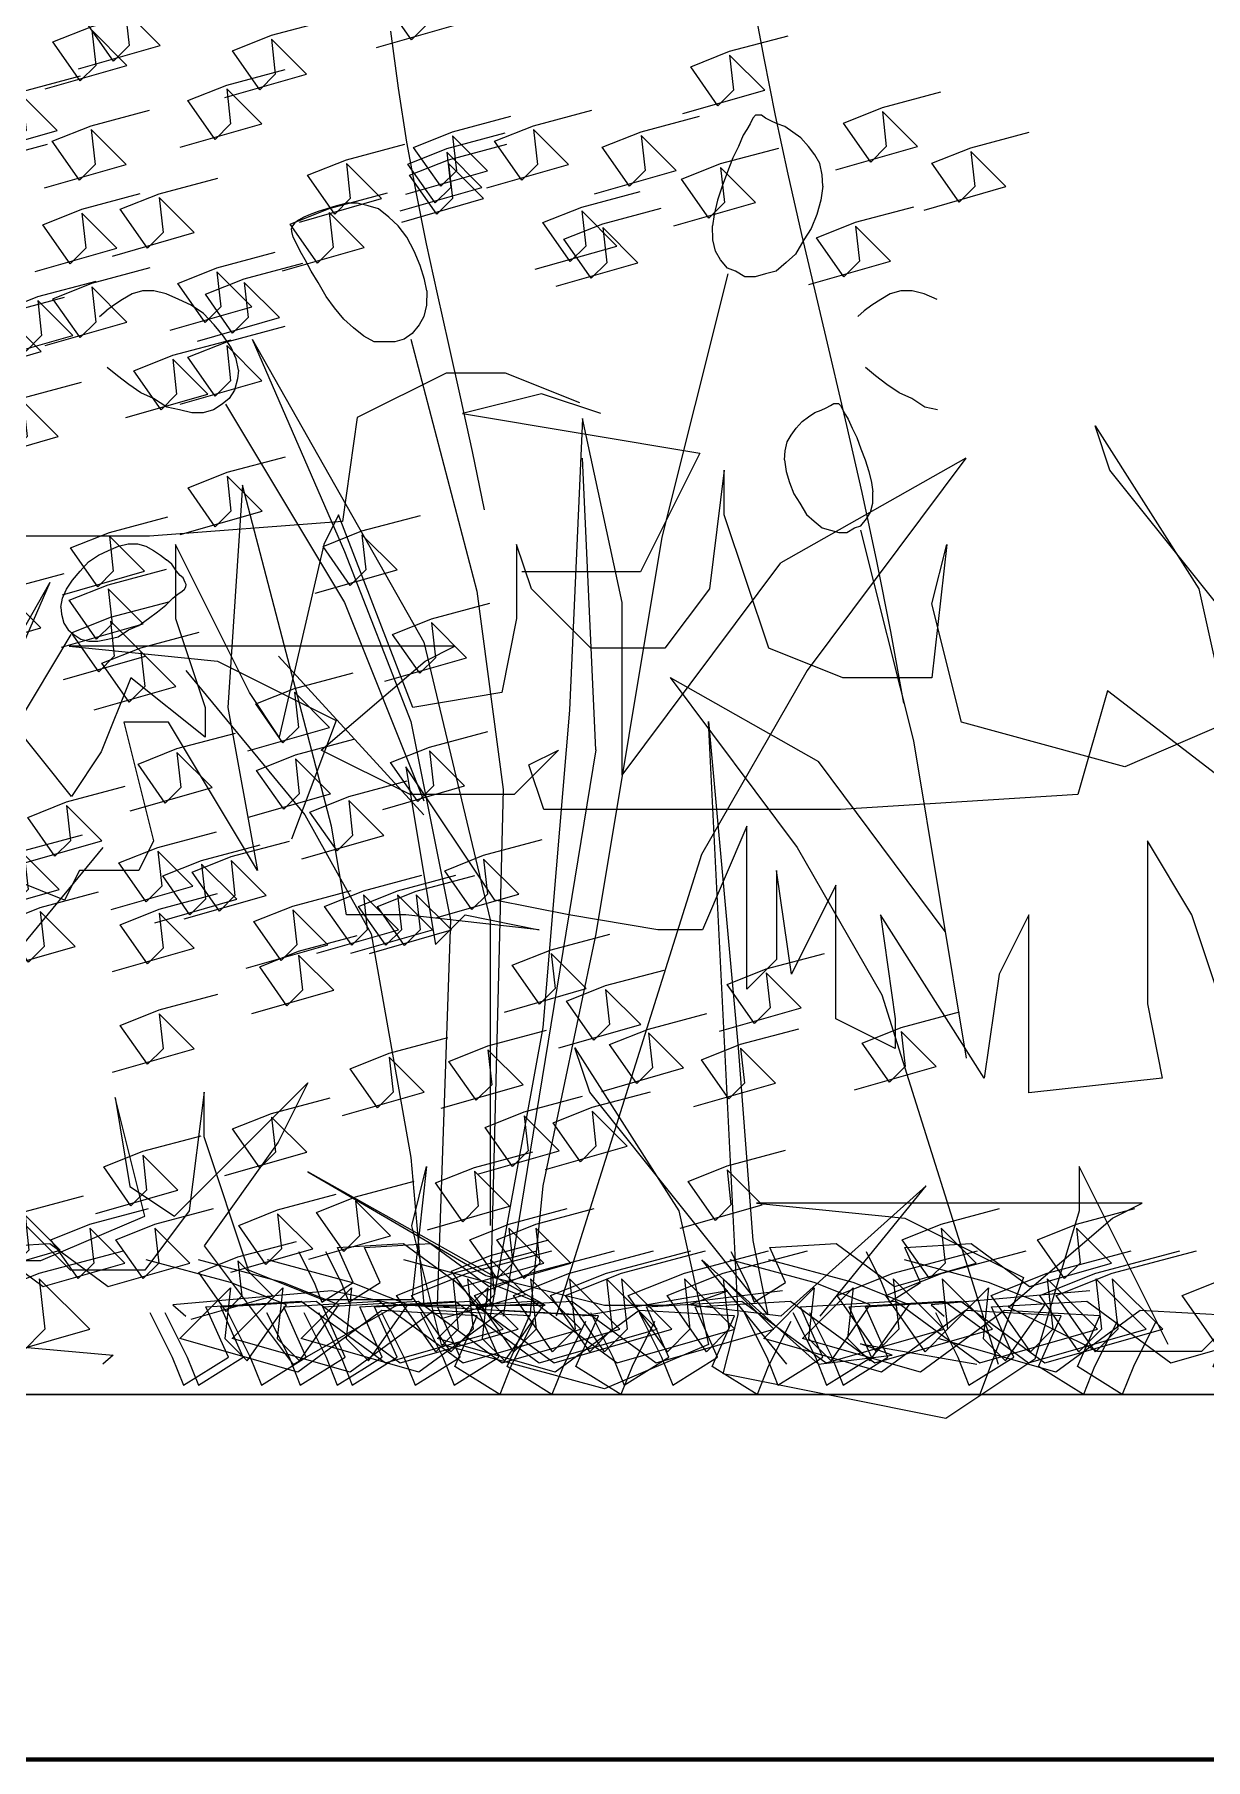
# Model space of a CAD drawing. Header units: metres. Extents: x -109 to 591, y -5 to 592.
# Drawn here: x 474.8951 to 475.2159, y 6.5749 to 7.0474 of the extents above; entities that cross this region are included whole.
import ezdxf

# ---------------------------------------------------------------- set-up
doc = ezdxf.new("R2010")
doc.units = ezdxf.units.M
doc.header["$LTSCALE"] = 0.03
doc.layers.add('ARBOLES', color=118, linetype='Continuous')
doc.layers.add('Areas verdes', color=74, linetype='Continuous')
doc.layers.add('Muro', color=7, linetype='Continuous', lineweight=70)
doc.layers.add('Muro bajo', color=7, linetype='Continuous', lineweight=30)

# ---------------------------------------------------------------- blocks, each defined once
blk = doc.blocks.new('palm1')
at = {"layer": 'ARBOLES', "color": 33}
for points in [[(296.08088, 19.32188), (296.07858, 19.30456), (296.07598, 19.28814), (296.07311, 19.27243), (296.07001, 19.25711), (296.06672, 19.2419), (296.06327, 19.2265), (296.05971, 19.21061), (296.05607, 19.19394), (296.0524, 19.17618)], [(295.97048, 19.33081), (295.96724, 19.31367), (295.96375, 19.29624), (295.95994, 19.27839), (295.95578, 19.26003), (295.95134, 19.24115), (295.94672, 19.22175), (295.94204, 19.20184), (295.9374, 19.18143), (295.9329, 19.16053), (295.92865, 19.13916), (295.92476, 19.11731)]]:
    blk.add_lwpolyline(points, dxfattribs=at)
at = {"layer": 'ARBOLES', "color": 108}
for points in [[(295.80769, 19.12054), (295.86188, 19.18823), (295.86639, 19.20176), (295.83478, 19.15212), (295.82575, 19.11151), (295.85736, 19.09797), (295.90703, 19.11151), (295.91607, 19.14761), (295.91155, 19.16566), (295.91607, 19.12505), (295.94316, 19.12505), (295.96574, 19.13407), (295.97929, 19.17469), (295.97929, 19.18823), (295.9838, 19.15212), (295.99735, 19.13407), (296.01993, 19.13407), (296.03799, 19.15212), (296.0425, 19.16566), (296.0425, 19.1431), (296.04702, 19.12054), (296.07411, 19.11602), (296.09669, 19.17469), (296.10121, 19.16566), (296.11476, 19.107), (296.12379, 19.12054), (296.13733, 19.14761), (296.14636, 19.16566), (296.14636, 19.1431), (296.13733, 19.11602), (296.13733, 19.107), (296.15991, 19.12505), (296.16894, 19.10249), (296.17797, 19.08895), (296.19604, 19.11151)], [(295.84412, 18.92218), (295.87121, 18.97633), (295.87121, 18.96279), (295.88476, 18.91767), (295.91185, 18.89962), (295.97959, 18.91316), (295.97507, 18.93121), (295.9841, 19.11171), (295.97507, 19.01243), (295.97056, 18.95377), (295.96604, 18.93121), (296.02023, 18.9989), (296.02474, 19.01243), (295.99313, 18.96279), (295.9841, 18.92218), (296.01571, 18.90864), (296.06538, 18.92218), (296.07442, 18.95828), (296.0699, 18.97633), (296.07442, 18.93572), (296.10151, 18.93572), (296.12409, 18.94474), (296.13764, 18.98536), (296.13764, 18.9989), (296.14215, 18.96279), (296.1557, 18.94474), (296.17828, 18.94474), (296.19634, 18.96279)]]:
    blk.add_lwpolyline(points, dxfattribs=at)
at = {"layer": 'ARBOLES', "color": 53}
for points in [[(296.02328, 19.20879), (296.04585, 19.21781), (296.06392, 19.21781), (296.09101, 19.20427), (296.09553, 19.17268), (296.15423, 19.16817), (296.19036, 19.16817), (296.21293, 19.16817), (296.27615, 19.16817), (296.28518, 19.18171), (296.34389, 19.18171), (296.36195, 19.17268), (296.36647, 19.16366), (296.33486, 19.15915), (296.29422, 19.16817), (296.29873, 19.15915), (296.32131, 19.1411), (296.33486, 19.13207)], [(296.01684, 19.20547), (296.0349, 19.21148), (296.05899, 19.20547), (295.98674, 19.19343), (296.0048, 19.15733), (296.04092, 19.15733)], [(295.80392, 19.07599), (295.86263, 19.12112), (295.87166, 19.08953), (295.94391, 19.08502), (296.01616, 19.08502), (296.03422, 19.08502), (296.03874, 19.09856), (296.02971, 19.10307), (296.04325, 19.08953), (296.07486, 19.08953), (296.10196, 19.10307), (296.07035, 19.13014), (296.06132, 19.13466), (296.13357, 19.13466), (296.17872, 19.13466), (296.13357, 19.13014), (296.09744, 19.11209), (296.11099, 19.07599)], [(296.25954, 18.94765), (296.18729, 18.94765), (296.15568, 18.96119), (296.16472, 18.99729), (296.1602, 18.97021), (296.14665, 18.96119), (296.10601, 19.0018), (296.11504, 18.98375), (296.13762, 18.95216), (296.11053, 18.91606), (296.07892, 18.93411), (296.03376, 18.93411), (296.10601, 18.97472), (296.05182, 18.94314), (296.0157, 18.93411), (295.99764, 18.93411), (295.96151, 18.93862)], [(295.82046, 18.93352), (295.83401, 18.91998), (295.86561, 18.91998), (295.89271, 18.93352), (295.8611, 18.9606), (295.85207, 18.96511), (295.92432, 18.96511), (295.96947, 18.96511), (295.92432, 18.9606), (295.88819, 18.94254), (295.90174, 18.90644)]]:
    blk.add_lwpolyline(points, dxfattribs=at)
at = {"layer": 'ARBOLES', "color": 72}
blk.add_lwpolyline([(295.81885, 18.99872), (295.83691, 19.05287), (295.85046, 19.07544), (295.85046, 19.0258), (295.84594, 19.00324), (295.88658, 18.99872), (295.88658, 19.05287), (295.89561, 19.03482), (295.90013, 19.00324), (295.93174, 19.05287), (295.92722, 19.02129), (295.92722, 19.01226), (295.94528, 19.02129), (295.94528, 19.0619), (295.95883, 19.03482), (295.96335, 19.06641), (295.96335, 19.03934), (295.97238, 19.03031), (295.97238, 19.07995), (295.98592, 19.04836), (295.99947, 19.04836), (296.02657, 19.05287), (296.04914, 19.05739), (296.07624, 19.098), (296.06721, 19.04385), (296.05818, 19.05287), (296.0356, 19.04836), (296.07624, 19.05287), (296.0943, 19.05287), (296.09882, 19.07995), (296.12591, 19.18374), (296.13043, 19.11605), (296.12139, 19.06641), (296.14849, 19.11154), (296.16204, 19.11154), (296.153, 19.07544), (296.15752, 19.06641), (296.17558, 19.06641), (296.1801, 19.05739), (296.20268, 19.06641)], dxfattribs=at)

msp = doc.modelspace()

# ---------------------------------------------------------------- linework, layer by layer
at = {"layer": 'Areas verdes', "color": 6, "linetype": 'Continuous'}
for p, q in [((475.09112, 7.02299), (475.09026, 7.02144)), ((475.09189, 7.02454), (475.09112, 7.02299)), ((475.09259, 7.02532), (475.09189, 7.02454)), ((475.09329, 7.02532), (475.09259, 7.02532)), ((475.09422, 7.02532), (475.09329, 7.02532)), ((475.09531, 7.02454), (475.09422, 7.02532)), ((475.09678, 7.02377), (475.09531, 7.02454)), ((475.09856, 7.02299), (475.09678, 7.02377)), ((475.10066, 7.02221), (475.09856, 7.02299)), ((475.10283, 7.02066), (475.10066, 7.02221)), ((475.08925, 7.01989), (475.08793, 7.01678)), ((475.09026, 7.02144), (475.08925, 7.01989)), ((475.105, 7.01911), (475.10283, 7.02066)), ((475.1071, 7.01678), (475.105, 7.01911)), ((475.08638, 7.01368), (475.08491, 7.0098)), ((475.08793, 7.01678), (475.08638, 7.01368)), ((475.10881, 7.01445), (475.1071, 7.01678)), ((475.1102, 7.01213), (475.10881, 7.01445)), ((475.08491, 7.0098), (475.08343, 7.00592)), ((475.1109, 7.00902), (475.1102, 7.01213)), ((475.11106, 7.00592), (475.1109, 7.00902)), ((475.08343, 7.00592), (475.08219, 7.00204)), ((475.11106, 7.00592), (475.11051, 7.00204)), ((474.97279, 6.99894), (474.97061, 6.99816)), ((474.97519, 6.99971), (474.97279, 6.99894)), ((474.97783, 7.00049), (474.97519, 6.99971)), ((474.98062, 7.00126), (474.97783, 7.00049)), ((474.9835, 7.00126), (474.98062, 7.00126)), ((474.98644, 7.00049), (474.9835, 7.00126)), ((474.98931, 6.99971), (474.98644, 7.00049)), ((474.99211, 6.99738), (474.98931, 6.99971)), ((475.08219, 7.00204), (475.08126, 6.99816)), ((475.11051, 7.00204), (475.10943, 6.99816)), ((474.96573, 6.99506), (474.96549, 6.99428)), ((474.96557, 6.99351), (474.96549, 6.99428)), ((474.96635, 6.99583), (474.96573, 6.99506)), ((474.96743, 6.99661), (474.96635, 6.99583)), ((474.96883, 6.99738), (474.96743, 6.99661)), ((474.97061, 6.99816), (474.96883, 6.99738)), ((474.99467, 6.99506), (474.99211, 6.99738)), ((474.99707, 6.99195), (474.99467, 6.99506)), ((475.08126, 6.99816), (475.0808, 6.99506)), ((475.08087, 6.99118), (475.0808, 6.99506)), ((475.10788, 6.99428), (475.10586, 6.99118)), ((475.10943, 6.99816), (475.10788, 6.99428)), ((474.96596, 6.99195), (474.96557, 6.99351)), ((474.96674, 6.9904), (474.96596, 6.99195)), ((474.96782, 6.98807), (474.96674, 6.9904)), ((474.99909, 6.98807), (474.99707, 6.99195)), ((475.08165, 6.98807), (475.08087, 6.99118)), ((475.10586, 6.99118), (475.10353, 6.9873)), ((474.96922, 6.98575), (474.96782, 6.98807)), ((474.97085, 6.98264), (474.96922, 6.98575)), ((475.00072, 6.98419), (474.99909, 6.98807)), ((475.00188, 6.98031), (475.00072, 6.98419)), ((475.08305, 6.98575), (475.08165, 6.98807)), ((475.08491, 6.98342), (475.08305, 6.98575)), ((475.10097, 6.98497), (475.09825, 6.98264)), ((475.10353, 6.9873), (475.10097, 6.98497)), ((474.97279, 6.97954), (474.97085, 6.98264)), ((474.97496, 6.97566), (474.97279, 6.97954)), ((475.00251, 6.97721), (475.00188, 6.98031)), ((475.08716, 6.98264), (475.08491, 6.98342)), ((475.08972, 6.98109), (475.08716, 6.98264)), ((475.09251, 6.98109), (475.08972, 6.98109)), ((475.09538, 6.98187), (475.09251, 6.98109)), ((475.09825, 6.98264), (475.09538, 6.98187)), ((474.91917, 6.97488), (474.91677, 6.97333)), ((474.92181, 6.97643), (474.91917, 6.97488)), ((474.92468, 6.97721), (474.92181, 6.97643)), ((474.92778, 6.97721), (474.92468, 6.97721)), ((474.93112, 6.97643), (474.92778, 6.97721)), ((474.93461, 6.97488), (474.93112, 6.97643)), ((474.93803, 6.97333), (474.93461, 6.97488)), ((474.97729, 6.97256), (474.97496, 6.97566)), ((475.00251, 6.97721), (475.00243, 6.97333)), ((475.12691, 6.97488), (475.1245, 6.97333)), ((475.12954, 6.97643), (475.12691, 6.97488)), ((475.13241, 6.97721), (475.12954, 6.97643)), ((475.13552, 6.97721), (475.13241, 6.97721)), ((475.13885, 6.97643), (475.13552, 6.97721)), ((475.14235, 6.97488), (475.13885, 6.97643)), ((474.91289, 6.97023), (474.91467, 6.97178)), ((474.91677, 6.97333), (474.91467, 6.97178)), ((474.94136, 6.971), (474.93803, 6.97333)), ((474.94431, 6.9679), (474.94136, 6.971)), ((474.97977, 6.96945), (474.97729, 6.97256)), ((475.00173, 6.97023), (475.00041, 6.9679)), ((475.00243, 6.97333), (475.00173, 6.97023)), ((475.12062, 6.97023), (475.1224, 6.97178)), ((475.1245, 6.97333), (475.1224, 6.97178)), ((474.94687, 6.9648), (474.94431, 6.9679)), ((474.98249, 6.96712), (474.97977, 6.96945)), ((474.98528, 6.9648), (474.98249, 6.96712)), ((474.99855, 6.96557), (474.9963, 6.96402)), ((475.00041, 6.9679), (474.99855, 6.96557)), ((474.94897, 6.96169), (474.94687, 6.9648)), ((474.95029, 6.95859), (474.94897, 6.96169)), ((474.98815, 6.96324), (474.98528, 6.9648)), ((474.99102, 6.96324), (474.98815, 6.96324)), ((474.99374, 6.96324), (474.99102, 6.96324)), ((474.9963, 6.96402), (474.99374, 6.96324)), ((474.91777, 6.95393), (474.91498, 6.95626)), ((474.95091, 6.95549), (474.95029, 6.95859)), ((475.12551, 6.95393), (475.12272, 6.95626)), ((474.92088, 6.95161), (474.91777, 6.95393)), ((474.92421, 6.94928), (474.92088, 6.95161)), ((474.95067, 6.95316), (474.9499, 6.95005)), ((474.95091, 6.95549), (474.95067, 6.95316)), ((475.12861, 6.95161), (475.12551, 6.95393)), ((475.13195, 6.94928), (475.12861, 6.95161)), ((474.92771, 6.94773), (474.92421, 6.94928)), ((474.93128, 6.9454), (474.92771, 6.94773)), ((474.94842, 6.94773), (474.94648, 6.94617)), ((474.9499, 6.95005), (474.94842, 6.94773)), ((475.11318, 6.94579), (475.11405, 6.94641)), ((475.11405, 6.94641), (475.1148, 6.94641)), ((475.1148, 6.94641), (475.11535, 6.94641)), ((475.11535, 6.94641), (475.11591, 6.94579)), ((475.13544, 6.94773), (475.13195, 6.94928)), ((475.13901, 6.9454), (475.13544, 6.94773)), ((474.93477, 6.94462), (474.93128, 6.9454)), ((474.93818, 6.94385), (474.93477, 6.94462)), ((474.94128, 6.94385), (474.93818, 6.94385)), ((474.94408, 6.94462), (474.94128, 6.94385)), ((474.94648, 6.94617), (474.94408, 6.94462)), ((475.10542, 6.94144), (475.10716, 6.94268)), ((475.10716, 6.94268), (475.1089, 6.94392)), ((475.1089, 6.94392), (475.11057, 6.94454)), ((475.11057, 6.94454), (475.112, 6.94516)), ((475.112, 6.94516), (475.11318, 6.94579)), ((475.11591, 6.94579), (475.11653, 6.94454)), ((475.11653, 6.94454), (475.11722, 6.9433)), ((475.11722, 6.9433), (475.11802, 6.94206)), ((475.11802, 6.94206), (475.11908, 6.93958)), ((475.1425, 6.94462), (475.13901, 6.9454)), ((475.10126, 6.93585), (475.10238, 6.93772)), ((475.10238, 6.93772), (475.10375, 6.93958)), ((475.10375, 6.93958), (475.10542, 6.94144)), ((475.11908, 6.93958), (475.12032, 6.93709)), ((475.12032, 6.93709), (475.1215, 6.93399)), ((475.10058, 6.93089), (475.10071, 6.93337)), ((475.10071, 6.93337), (475.10126, 6.93585)), ((475.1215, 6.93399), (475.12268, 6.93089)), ((475.10058, 6.93089), (475.10102, 6.92778)), ((475.10102, 6.92778), (475.10188, 6.92468)), ((475.12268, 6.93089), (475.12367, 6.92778)), ((475.12367, 6.92778), (475.12442, 6.92468)), ((475.10188, 6.92468), (475.10313, 6.92158)), ((475.12442, 6.92468), (475.12479, 6.9222)), ((475.10313, 6.92158), (475.10474, 6.91909)), ((475.10474, 6.91909), (475.1066, 6.91599)), ((475.12411, 6.91661), (475.12473, 6.91909)), ((475.12473, 6.91909), (475.12479, 6.9222)), ((475.1066, 6.91599), (475.10865, 6.91413)), ((475.10865, 6.91413), (475.11082, 6.91227)), ((475.1215, 6.91289), (475.12299, 6.91475)), ((475.12299, 6.91475), (475.12411, 6.91661)), ((475.11082, 6.91227), (475.11312, 6.91164)), ((475.11312, 6.91164), (475.11542, 6.91102)), ((475.11542, 6.91102), (475.11765, 6.91102)), ((475.11765, 6.91102), (475.1197, 6.91227)), ((475.1197, 6.91227), (475.1215, 6.91289)), ((474.9099, 6.90295), (474.91257, 6.90482)), ((474.91257, 6.90482), (474.9153, 6.90606)), ((474.9153, 6.90606), (474.91809, 6.9073)), ((474.91809, 6.9073), (474.92076, 6.90792)), ((474.92076, 6.90792), (474.92324, 6.90792)), ((474.92324, 6.90792), (474.92554, 6.9073)), ((474.92554, 6.9073), (474.92765, 6.90606)), ((474.92765, 6.90606), (474.92957, 6.90482)), ((474.92957, 6.90482), (474.93125, 6.90357)), ((474.90549, 6.89799), (474.90754, 6.90047)), ((474.90754, 6.90047), (474.9099, 6.90295)), ((474.93268, 6.90233), (474.93125, 6.90357)), ((474.93398, 6.90047), (474.93268, 6.90233)), ((474.93497, 6.89923), (474.93398, 6.90047)), ((474.93578, 6.89861), (474.93497, 6.89923)), ((474.90276, 6.89302), (474.90381, 6.89551)), ((474.90381, 6.89551), (474.90549, 6.89799)), ((474.93442, 6.89426), (474.93547, 6.89488)), ((474.93547, 6.89488), (474.93615, 6.89551)), ((474.93634, 6.89737), (474.93578, 6.89861)), ((474.93615, 6.89551), (474.93653, 6.89613)), ((474.93659, 6.89675), (474.93634, 6.89737)), ((474.93653, 6.89613), (474.93659, 6.89675)), ((474.90226, 6.89054), (474.90276, 6.89302)), ((474.90226, 6.89054), (474.90245, 6.88868)), ((474.92877, 6.8893), (474.931, 6.89116)), ((474.931, 6.89116), (474.93293, 6.89302)), ((474.93293, 6.89302), (474.93442, 6.89426)), ((474.90245, 6.88868), (474.90307, 6.88619)), ((474.90307, 6.88619), (474.90425, 6.88433)), ((474.92082, 6.88433), (474.92362, 6.88557)), ((474.92362, 6.88557), (474.92628, 6.88744)), ((474.92628, 6.88744), (474.92877, 6.8893)), ((474.90425, 6.88433), (474.9058, 6.88309)), ((474.9058, 6.88309), (474.90772, 6.88185)), ((474.90772, 6.88185), (474.90996, 6.88123)), ((474.90996, 6.88123), (474.91244, 6.88123)), ((474.91244, 6.88123), (474.91517, 6.88185)), ((474.91517, 6.88185), (474.91797, 6.88247)), ((474.91797, 6.88247), (474.92082, 6.88433))]:
    msp.add_line(p, q, dxfattribs=at)
at = {"layer": 'Areas verdes', "linetype": 'Continuous'}
for p, q in [((475.08506, 6.98187), (475.06691, 6.90971)), ((474.95471, 6.96402), (474.98, 6.90583)), ((474.95471, 6.96402), (475.00173, 6.881)), ((474.99816, 6.96402), (475.01624, 6.89496)), ((474.94741, 6.94617), (474.98, 6.89186)), ((475.04518, 6.94229), (475.04161, 6.86237)), ((475.05604, 6.89186), (475.04518, 6.94229)), ((475.04883, 6.85151), (475.04518, 6.93143)), ((475.15024, 6.93143), (475.0995, 6.90272)), ((475.15024, 6.93143), (475.10679, 6.87324)), ((475.06691, 6.90971), (475.04883, 6.80108)), ((475.12138, 6.91164), (475.1359, 6.85392)), ((474.98, 6.90583), (474.99816, 6.85927)), ((475.05604, 6.84453), (475.0995, 6.90272)), ((474.89922, 6.89737), (474.8616, 6.83095)), ((474.89922, 6.89737), (474.87898, 6.85081)), ((475.01624, 6.89496), (475.02346, 6.84065)), ((474.98, 6.89186), (475.00173, 6.83754)), ((475.05604, 6.84453), (475.05604, 6.89186)), ((474.90506, 6.88309), (474.87898, 6.83964)), ((475.00173, 6.881), (475.01989, 6.80496)), ((475.00173, 6.83367), (474.96192, 6.87712)), ((474.93655, 6.87324), (474.96914, 6.83367)), ((475.06923, 6.8713), (475.10983, 6.84833)), ((475.06923, 6.8713), (475.10399, 6.82474)), ((475.10679, 6.87324), (475.07777, 6.8228)), ((475.04161, 6.86237), (475.03432, 6.77547)), ((474.99816, 6.85927), (475.00902, 6.80496)), ((475.1359, 6.85392), (475.15036, 6.76701)), ((475.04883, 6.85151), (475.02346, 6.69633)), ((475.14459, 6.80177), (475.10983, 6.84833)), ((475.02346, 6.84065), (475.01989, 6.69943)), ((474.96914, 6.83367), (474.9873, 6.80108)), ((474.91375, 6.82474), (474.88767, 6.79308)), ((475.10399, 6.82474), (475.12721, 6.78439)), ((475.07777, 6.8228), (475.03796, 6.69633)), ((475.00902, 6.80496), (475.00538, 6.69943)), ((475.01989, 6.80496), (475.01989, 6.72116)), ((474.9873, 6.80108), (474.99816, 6.73978)), ((475.04883, 6.80108), (475.03432, 6.73202)), ((475.12721, 6.78439), (475.15905, 6.68321)), ((475.03432, 6.77547), (475.01989, 6.69633)), ((474.99816, 6.73978), (475.00173, 6.69943)), ((475.03432, 6.73202), (475.03075, 6.69633)), ((475.13938, 6.73202), (475.0995, 6.69633)), ((475.11036, 6.69633), (475.13938, 6.73202)), ((475.07792, 6.71177), (475.10983, 6.68321)), ((475.10114, 6.68321), (475.07792, 6.71177)), ((474.97643, 6.70331), (474.93298, 6.69943)), ((474.99451, 6.69943), (474.97643, 6.70331)), ((475.08506, 6.70331), (475.04518, 6.69633)), ((475.0742, 6.69943), (475.08506, 6.70331)), ((475.18417, 6.70331), (475.14072, 6.69943)), ((474.93298, 6.69943), (474.93655, 6.69633)), ((475.04883, 6.69633), (474.99451, 6.69943)), ((475.0995, 6.69633), (475.0742, 6.69943)), ((475.14072, 6.69943), (475.14429, 6.69633)), ((474.88184, 6.6888), (474.9166, 6.6857)), ((475.12138, 6.6888), (475.15328, 6.68321)), ((475.13007, 6.6857), (475.12138, 6.6888)), ((474.9166, 6.6857), (474.91375, 6.68321)), ((475.10983, 6.68321), (475.13007, 6.6857))]:
    msp.add_line(p, q, dxfattribs=at)
at = {"layer": 'Areas verdes'}
for points in [[(474.98876, 7.04389), (475.01117, 7.05029), (475.00157, 7.05988), (475.00264, 7.05029), (474.99837, 7.04602), (474.9909, 7.05669), (475.00157, 7.06095), (475.01758, 7.06522)], [(474.90712, 7.038), (474.92953, 7.0444), (474.91992, 7.05399), (474.92099, 7.0444), (474.91672, 7.04013), (474.90925, 7.0508), (474.91992, 7.05506), (474.93593, 7.05933)], [(474.89796, 7.03261), (474.92037, 7.039), (474.91076, 7.0486), (474.91183, 7.039), (474.90756, 7.03474), (474.90009, 7.0454), (474.91076, 7.04967), (474.92677, 7.05393)], [(474.94717, 7.03018), (474.96957, 7.03658), (474.95997, 7.04618), (474.96104, 7.03658), (474.95677, 7.03232), (474.9493, 7.04298), (474.95997, 7.04724), (474.97598, 7.05151)], [(475.07272, 7.02578), (475.09513, 7.03218), (475.08552, 7.04178), (475.08659, 7.03218), (475.08232, 7.02791), (475.07485, 7.03858), (475.08552, 7.04284), (475.10153, 7.04711)], [(474.93493, 7.01654), (474.95734, 7.02294), (474.94774, 7.03254), (474.9488, 7.02294), (474.94454, 7.01867), (474.93707, 7.02934), (474.94774, 7.0336), (474.96374, 7.03787)], [(474.87888, 7.01478), (474.90129, 7.02118), (474.89169, 7.03077), (474.89275, 7.02118), (474.88849, 7.01691), (474.88102, 7.02757), (474.89169, 7.03184), (474.90769, 7.0361)], [(475.11457, 7.01038), (475.13698, 7.01677), (475.12737, 7.02637), (475.12844, 7.01677), (475.12417, 7.01251), (475.1167, 7.02317), (475.12737, 7.02744), (475.14338, 7.0317)], [(474.8978, 7.0054), (474.9202, 7.0118), (474.9106, 7.02139), (474.91167, 7.0118), (474.9074, 7.00753), (474.89993, 7.01819), (474.9106, 7.02246), (474.92661, 7.02672)], [(475.01898, 7.0054), (475.04139, 7.0118), (475.03179, 7.02139), (475.03286, 7.0118), (475.02859, 7.00753), (475.02112, 7.01819), (475.03179, 7.02246), (475.0478, 7.02672)], [(474.9968, 7.00373), (475.01921, 7.01013), (475.00961, 7.01972), (475.01067, 7.01013), (475.00641, 7.00586), (474.99894, 7.01653), (475.00961, 7.02079), (475.02561, 7.02506)], [(475.04849, 7.00377), (475.0709, 7.01017), (475.06129, 7.01977), (475.06236, 7.01017), (475.05809, 7.00591), (475.05062, 7.01657), (475.06129, 7.02083), (475.0773, 7.0251)], [(474.86983, 6.99608), (474.89224, 7.00248), (474.88263, 7.01208), (474.8837, 7.00248), (474.87943, 6.99822), (474.87196, 7.00888), (474.88263, 7.01314), (474.89864, 7.01741)], [(474.96771, 6.99608), (474.99012, 7.00248), (474.98052, 7.01208), (474.98158, 7.00248), (474.97732, 6.99822), (474.96985, 7.00888), (474.98052, 7.01314), (474.99652, 7.01741)], [(474.99522, 6.99918), (475.01763, 7.00558), (475.00803, 7.01517), (475.00909, 7.00558), (475.00483, 7.00131), (474.99736, 7.01197), (475.00803, 7.01624), (475.02403, 7.0205)], [(474.99568, 6.99608), (475.01809, 7.00248), (475.00848, 7.01208), (475.00955, 7.00248), (475.00528, 6.99822), (474.99781, 7.00888), (475.00848, 7.01314), (475.02449, 7.01741)], [(475.1388, 6.99937), (475.16121, 7.00577), (475.1516, 7.01536), (475.15267, 7.00577), (475.1484, 7.0015), (475.14093, 7.01217), (475.1516, 7.01643), (475.16761, 7.0207)], [(475.07021, 6.99502), (475.09262, 7.00142), (475.08302, 7.01101), (475.08409, 7.00142), (475.07982, 6.99715), (475.07235, 7.00781), (475.08302, 7.01208), (475.09903, 7.01634)], [(474.91644, 6.98677), (474.93885, 6.99317), (474.92924, 7.00276), (474.93031, 6.99317), (474.92604, 6.9889), (474.91857, 6.99956), (474.92924, 7.00383), (474.94525, 7.00809)], [(474.89524, 6.98253), (474.91764, 6.98893), (474.90804, 6.99852), (474.90911, 6.98893), (474.90484, 6.98466), (474.89737, 6.99533), (474.90804, 6.99959), (474.92405, 7.00386)], [(474.96299, 6.9827), (474.98539, 6.9891), (474.97579, 6.9987), (474.97686, 6.9891), (474.97259, 6.98484), (474.96512, 6.9955), (474.97579, 6.99976), (474.9918, 7.00403)], [(475.0322, 6.98312), (475.05461, 6.98951), (475.045, 6.99911), (475.04607, 6.98951), (475.0418, 6.98525), (475.03433, 6.99591), (475.045, 7.00018), (475.06101, 7.00444)], [(475.03798, 6.97854), (475.06039, 6.98494), (475.05078, 6.99454), (475.05185, 6.98494), (475.04758, 6.98067), (475.04011, 6.99134), (475.05078, 6.9956), (475.06679, 6.99987)], [(475.10719, 6.97895), (475.1296, 6.98535), (475.12, 6.99495), (475.12106, 6.98535), (475.11679, 6.98109), (475.10932, 6.99175), (475.12, 6.99601), (475.136, 7.00028)], [(474.93221, 6.96647), (474.95462, 6.97286), (474.94502, 6.98246), (474.94608, 6.97286), (474.94182, 6.9686), (474.93435, 6.97926), (474.94502, 6.98353), (474.96102, 6.98779)], [(474.93975, 6.96348), (474.96215, 6.96988), (474.95255, 6.97948), (474.95362, 6.96988), (474.94935, 6.96562), (474.94188, 6.97628), (474.95255, 6.98054), (474.96856, 6.98481)], [(474.88314, 6.95858), (474.90555, 6.96498), (474.89594, 6.97458), (474.89701, 6.96498), (474.89274, 6.96072), (474.88527, 6.97138), (474.89594, 6.97564), (474.91195, 6.97991)], [(474.89796, 6.96229), (474.92037, 6.96868), (474.91076, 6.97828), (474.91183, 6.96868), (474.90756, 6.96442), (474.90009, 6.97508), (474.91076, 6.97935), (474.92677, 6.98361)], [(474.87449, 6.95417), (474.8969, 6.96057), (474.88729, 6.97016), (474.88836, 6.96057), (474.88409, 6.9563), (474.87662, 6.96696), (474.88729, 6.97123), (474.9033, 6.97549)], [(474.93493, 6.94622), (474.95734, 6.95262), (474.94774, 6.96222), (474.9488, 6.95262), (474.94454, 6.94835), (474.93707, 6.95902), (474.94774, 6.96328), (474.96374, 6.96755)], [(474.92011, 6.94252), (474.94252, 6.94892), (474.93292, 6.95851), (474.93399, 6.94892), (474.92972, 6.94465), (474.92225, 6.95532), (474.93292, 6.95958), (474.94893, 6.96385)], [(474.87915, 6.93088), (474.90156, 6.93728), (474.89196, 6.94688), (474.89302, 6.93728), (474.88875, 6.93301), (474.88128, 6.94368), (474.89196, 6.94794), (474.90796, 6.95221)], [(474.935, 6.91047), (474.95741, 6.91687), (474.94781, 6.92646), (474.94887, 6.91687), (474.9446, 6.9126), (474.93713, 6.92327), (474.94781, 6.92753), (474.96381, 6.9318)], [(474.90276, 6.89399), (474.92517, 6.90039), (474.91557, 6.90999), (474.91664, 6.90039), (474.91237, 6.89613), (474.9049, 6.90679), (474.91557, 6.91105), (474.93158, 6.91532)], [(474.97198, 6.89441), (474.99439, 6.9008), (474.98478, 6.9104), (474.98585, 6.9008), (474.98158, 6.89654), (474.97411, 6.9072), (474.98478, 6.91147), (475.00079, 6.91573)], [(474.87441, 6.87847), (474.89681, 6.88487), (474.88721, 6.89447), (474.88828, 6.88487), (474.88401, 6.88061), (474.87654, 6.89127), (474.88721, 6.89553), (474.90322, 6.8998)], [(474.90246, 6.87965), (474.92487, 6.88605), (474.91526, 6.89564), (474.91633, 6.88605), (474.91206, 6.88178), (474.90459, 6.89245), (474.91526, 6.89671), (474.93127, 6.90098)], [(474.90305, 6.87073), (474.92546, 6.87713), (474.91586, 6.88673), (474.91692, 6.87713), (474.91265, 6.87287), (474.90518, 6.88353), (474.91586, 6.88779), (474.93186, 6.89206)], [(474.99102, 6.87034), (475.01343, 6.87673), (475.00382, 6.88633), (475.00489, 6.87673), (475.00062, 6.87247), (474.99315, 6.88313), (475.00382, 6.8874), (475.01983, 6.89166)], [(474.91138, 6.86241), (474.93379, 6.86881), (474.92419, 6.8784), (474.92525, 6.86881), (474.92099, 6.86454), (474.91352, 6.8752), (474.92419, 6.87947), (474.94019, 6.88373)], [(474.95352, 6.85125), (474.97593, 6.85765), (474.96633, 6.86725), (474.9674, 6.85765), (474.96313, 6.85339), (474.95566, 6.86405), (474.96633, 6.86831), (474.98234, 6.87258)], [(474.92129, 6.83478), (474.9437, 6.84117), (474.93409, 6.85077), (474.93516, 6.84117), (474.93089, 6.83691), (474.92342, 6.84757), (474.93409, 6.85184), (474.9501, 6.8561)], [(474.95373, 6.83308), (474.97614, 6.83948), (474.96653, 6.84907), (474.9676, 6.83948), (474.96333, 6.83521), (474.95586, 6.84587), (474.96653, 6.85014), (474.98254, 6.8544)], [(474.9905, 6.83519), (475.01291, 6.84159), (475.00331, 6.85118), (475.00437, 6.84159), (475.0001, 6.83732), (474.99263, 6.84798), (475.00331, 6.85225), (475.01931, 6.85651)], [(474.96834, 6.82165), (474.99075, 6.82804), (474.98115, 6.83764), (474.98221, 6.82804), (474.97794, 6.82378), (474.97048, 6.83444), (474.98115, 6.8387), (474.99715, 6.84297)], [(474.89107, 6.8202), (474.91348, 6.8266), (474.90387, 6.8362), (474.90494, 6.8266), (474.90067, 6.82233), (474.8932, 6.833), (474.90387, 6.83726), (474.91988, 6.84153)], [(474.91607, 6.80771), (474.93848, 6.81411), (474.92887, 6.82371), (474.92994, 6.81411), (474.92567, 6.80985), (474.9182, 6.82051), (474.92887, 6.82477), (474.94488, 6.82904)], [(474.87943, 6.80684), (474.90184, 6.81324), (474.89224, 6.82283), (474.89331, 6.81324), (474.88904, 6.80897), (474.88157, 6.81964), (474.89224, 6.8239), (474.90825, 6.82817)], [(474.92805, 6.80414), (474.95046, 6.81054), (474.94085, 6.82013), (474.94192, 6.81054), (474.93765, 6.80627), (474.93018, 6.81693), (474.94085, 6.8212), (474.95686, 6.82546)], [(474.9361, 6.80517), (474.95851, 6.81157), (474.94891, 6.82116), (474.94998, 6.81157), (474.94571, 6.8073), (474.93824, 6.81796), (474.94891, 6.82223), (474.96492, 6.82649)], [(475.00532, 6.80558), (475.02773, 6.81198), (475.01812, 6.82158), (475.01919, 6.81198), (475.01492, 6.80771), (475.00745, 6.81838), (475.01812, 6.82264), (475.03413, 6.82691)], [(474.97237, 6.79582), (474.99478, 6.80222), (474.98518, 6.81181), (474.98624, 6.80222), (474.98198, 6.79795), (474.97451, 6.80861), (474.98518, 6.81288), (475.00118, 6.81714)], [(474.9817, 6.79582), (475.0041, 6.80222), (474.9945, 6.81181), (474.99557, 6.80222), (474.9913, 6.79795), (474.98383, 6.80861), (474.9945, 6.81288), (475.01051, 6.81714)], [(474.98686, 6.79574), (475.00927, 6.80214), (474.99967, 6.81173), (475.00074, 6.80214), (474.99647, 6.79787), (474.989, 6.80853), (474.99967, 6.8128), (475.01567, 6.81706)], [(474.88383, 6.79124), (474.90624, 6.79764), (474.89663, 6.80723), (474.8977, 6.79764), (474.89343, 6.79337), (474.88596, 6.80403), (474.89663, 6.8083), (474.91264, 6.81256)], [(474.91641, 6.79078), (474.93882, 6.79717), (474.92922, 6.80677), (474.93028, 6.79717), (474.92601, 6.79291), (474.91854, 6.80357), (474.92922, 6.80784), (474.94522, 6.8121)], [(474.95304, 6.79165), (474.97545, 6.79805), (474.96585, 6.80764), (474.96691, 6.79805), (474.96265, 6.79378), (474.95518, 6.80445), (474.96585, 6.80871), (474.98185, 6.81298)], [(474.95463, 6.77926), (474.97704, 6.78566), (474.96743, 6.79526), (474.9685, 6.78566), (474.96423, 6.78139), (474.95676, 6.79206), (474.96743, 6.79632), (474.98344, 6.80059)], [(475.02384, 6.77967), (475.04625, 6.78607), (475.03665, 6.79567), (475.03771, 6.78607), (475.03344, 6.78181), (475.02597, 6.79247), (475.03665, 6.79673), (475.05265, 6.801)], [(475.08271, 6.77442), (475.10512, 6.78081), (475.09552, 6.79041), (475.09658, 6.78081), (475.09232, 6.77655), (475.08485, 6.78721), (475.09552, 6.79148), (475.11152, 6.79574)], [(475.03873, 6.76983), (475.06114, 6.77623), (475.05153, 6.78582), (475.0526, 6.77623), (475.04833, 6.77196), (475.04086, 6.78262), (475.05153, 6.78689), (475.06754, 6.79115)], [(474.91644, 6.76322), (474.93885, 6.76961), (474.92924, 6.77921), (474.93031, 6.76961), (474.92604, 6.76535), (474.91857, 6.77601), (474.92924, 6.78028), (474.94525, 6.78454)], [(475.05047, 6.75794), (475.07288, 6.76434), (475.06328, 6.77393), (475.06435, 6.76434), (475.06008, 6.76007), (475.05261, 6.77073), (475.06328, 6.775), (475.07929, 6.77926)], [(475.11969, 6.75835), (475.1421, 6.76475), (475.13249, 6.77435), (475.13356, 6.76475), (475.12929, 6.76048), (475.12182, 6.77115), (475.13249, 6.77541), (475.1485, 6.77968)], [(474.97945, 6.75132), (475.00186, 6.75772), (474.99226, 6.76732), (474.99333, 6.75772), (474.98906, 6.75346), (474.98159, 6.76412), (474.99226, 6.76838), (475.00827, 6.77265)], [(475.00649, 6.75335), (475.0289, 6.75975), (475.01929, 6.76935), (475.02036, 6.75975), (475.01609, 6.75549), (475.00862, 6.76615), (475.01929, 6.77041), (475.0353, 6.77468)], [(475.0757, 6.75377), (475.09811, 6.76016), (475.08851, 6.76976), (475.08957, 6.76016), (475.08531, 6.7559), (475.07784, 6.76656), (475.08851, 6.77083), (475.10451, 6.77509)], [(475.03502, 6.73652), (475.05743, 6.74292), (475.04783, 6.75251), (475.04889, 6.74292), (475.04463, 6.73865), (475.03716, 6.74932), (475.04783, 6.75358), (475.06383, 6.75785)], [(474.94722, 6.73485), (474.96963, 6.74125), (474.96002, 6.75084), (474.96109, 6.74125), (474.95682, 6.73698), (474.94935, 6.74764), (474.96002, 6.75191), (474.97603, 6.75617)], [(475.01643, 6.73526), (475.03884, 6.74166), (475.02924, 6.75125), (475.0303, 6.74166), (475.02604, 6.73739), (475.01857, 6.74806), (475.02924, 6.75232), (475.04524, 6.75659)], [(474.9119, 6.72447), (474.93431, 6.73087), (474.92471, 6.74046), (474.92577, 6.73087), (474.9215, 6.7266), (474.91403, 6.73726), (474.92471, 6.74153), (474.94071, 6.74579)], [(475.00278, 6.72004), (475.02519, 6.72644), (475.01559, 6.73604), (475.01666, 6.72644), (475.01239, 6.72218), (475.00492, 6.73284), (475.01559, 6.7371), (475.0316, 6.74137)], [(475.072, 6.72046), (475.09441, 6.72685), (475.0848, 6.73645), (475.08587, 6.72685), (475.0816, 6.72259), (475.07413, 6.73325), (475.0848, 6.73752), (475.10081, 6.74178)], [(474.87966, 6.70799), (474.90207, 6.71439), (474.89247, 6.72399), (474.89354, 6.71439), (474.88927, 6.71013), (474.8818, 6.72079), (474.89247, 6.72505), (474.90847, 6.72932)], [(474.94888, 6.70841), (474.97129, 6.7148), (474.96168, 6.7244), (474.96275, 6.7148), (474.95848, 6.71054), (474.95101, 6.7212), (474.96168, 6.72546), (474.97769, 6.72973)], [(474.97023, 6.71198), (474.99264, 6.71838), (474.98303, 6.72798), (474.9841, 6.71838), (474.97983, 6.71411), (474.97236, 6.72478), (474.98303, 6.72904), (474.99904, 6.73331)], [(474.85262, 6.71409), (474.85689, 6.70556), (474.85902, 6.70023), (474.86756, 6.70556), (474.86329, 6.71516), (474.88143, 6.71622), (474.89744, 6.7045), (474.91985, 6.71089), (474.91025, 6.72049), (474.91131, 6.71089), (474.90704, 6.70663), (474.89957, 6.71729), (474.91025, 6.72156), (474.92625, 6.72582)], [(474.87043, 6.71409), (474.8747, 6.70556), (474.87684, 6.70023), (474.88537, 6.70556), (474.88111, 6.71516), (474.89925, 6.71622), (474.91525, 6.7045), (474.93766, 6.71089), (474.92806, 6.72049), (474.92912, 6.71089), (474.92486, 6.70663), (474.91739, 6.71729), (474.92806, 6.72156), (474.94406, 6.72582)], [(474.96739, 6.71409), (474.97166, 6.70556), (474.97379, 6.70023), (474.98233, 6.70556), (474.97806, 6.71516), (474.9962, 6.71622), (475.01221, 6.7045), (475.03462, 6.71089), (475.02501, 6.72049), (475.02608, 6.71089), (475.02181, 6.70663), (475.01434, 6.71729), (475.02501, 6.72156), (475.04102, 6.72582)], [(474.97479, 6.71409), (474.97906, 6.70556), (474.98119, 6.70023), (474.98973, 6.70556), (474.98546, 6.71516), (475.0036, 6.71622), (475.01961, 6.7045), (475.04202, 6.71089), (475.03242, 6.72049), (475.03348, 6.71089), (475.02921, 6.70663), (475.02174, 6.71729), (475.03242, 6.72156), (475.04842, 6.72582)], [(475.08586, 6.71409), (475.09013, 6.70556), (475.09226, 6.70023), (475.1008, 6.70556), (475.09653, 6.71516), (475.11467, 6.71622), (475.13068, 6.7045), (475.15309, 6.71089), (475.14348, 6.72049), (475.14455, 6.71089), (475.14028, 6.70663), (475.13281, 6.71729), (475.14348, 6.72156), (475.15949, 6.72582)], [(475.12288, 6.71409), (475.12715, 6.70556), (475.12929, 6.70023), (475.13782, 6.70556), (475.13355, 6.71516), (475.15169, 6.71622), (475.1677, 6.7045), (475.19011, 6.71089), (475.18051, 6.72049), (475.18157, 6.71089), (475.1773, 6.70663), (475.16984, 6.71729), (475.18051, 6.72156), (475.19651, 6.72582)], [(474.93799, 6.69551), (474.9604, 6.7019), (474.95079, 6.7115), (474.95186, 6.7019), (474.94759, 6.69764), (474.94012, 6.7083), (474.95079, 6.71257), (474.9668, 6.71683)], [(475.0072, 6.69592), (475.02961, 6.70232), (475.02001, 6.71191), (475.02107, 6.70232), (475.01681, 6.69805), (475.00934, 6.70871), (475.02001, 6.71298), (475.03601, 6.71724)], [(474.8134, 6.69737), (474.81955, 6.68509), (474.82262, 6.67741), (474.83491, 6.68509), (474.82877, 6.69891), (474.85489, 6.70044), (474.87794, 6.68355), (474.91021, 6.69276), (474.89638, 6.70658), (474.89791, 6.69276), (474.89177, 6.68662), (474.88101, 6.70198), (474.89638, 6.70812), (474.91943, 6.71426)], [(475.03173, 6.69487), (475.02558, 6.68258), (475.02251, 6.67491), (475.01021, 6.68258), (475.01636, 6.6964), (474.99024, 6.69794), (474.96719, 6.68105), (474.93492, 6.69026), (474.94875, 6.70408), (474.94721, 6.69026), (474.95336, 6.68412), (474.96412, 6.69947), (474.94875, 6.70561), (474.9257, 6.71175)], [(474.92667, 6.69737), (474.93281, 6.68509), (474.93589, 6.67741), (474.94818, 6.68509), (474.94203, 6.69891), (474.96816, 6.70044), (474.9912, 6.68355), (475.02347, 6.69276), (475.00964, 6.70658), (475.01118, 6.69276), (475.00503, 6.68662), (474.99428, 6.70198), (475.00964, 6.70812), (475.03269, 6.71426)], [(474.93074, 6.69737), (474.93689, 6.68509), (474.93996, 6.67741), (474.95225, 6.68509), (474.94611, 6.69891), (474.97223, 6.70044), (474.99528, 6.68355), (475.02755, 6.69276), (475.01372, 6.70658), (475.01525, 6.69276), (475.00911, 6.68662), (474.99835, 6.70198), (475.01372, 6.70812), (475.03677, 6.71426)], [(475.04605, 6.69487), (475.03991, 6.68258), (475.03683, 6.67491), (475.02454, 6.68258), (475.03069, 6.6964), (475.00456, 6.69794), (474.98152, 6.68105), (474.94925, 6.69026), (474.96308, 6.70408), (474.96154, 6.69026), (474.96769, 6.68412), (474.97844, 6.69947), (474.96308, 6.70561), (474.94003, 6.71175)], [(474.94799, 6.69737), (474.95413, 6.68509), (474.95721, 6.67741), (474.9695, 6.68509), (474.96335, 6.69891), (474.98948, 6.70044), (475.01252, 6.68355), (475.04479, 6.69276), (475.03096, 6.70658), (475.0325, 6.69276), (475.02635, 6.68662), (475.0156, 6.70198), (475.03096, 6.70812), (475.05401, 6.71426)], [(474.95865, 6.69737), (474.9648, 6.68509), (474.96787, 6.67741), (474.98017, 6.68509), (474.97402, 6.69891), (475.00014, 6.70044), (475.02319, 6.68355), (475.05546, 6.69276), (475.04163, 6.70658), (475.04317, 6.69276), (475.03702, 6.68662), (475.02626, 6.70198), (475.04163, 6.70812), (475.06468, 6.71426)], [(475.06493, 6.69487), (475.05878, 6.68258), (475.05571, 6.67491), (475.04341, 6.68258), (475.04956, 6.6964), (475.02344, 6.69794), (475.00039, 6.68105), (474.96812, 6.69026), (474.98195, 6.70408), (474.98041, 6.69026), (474.98656, 6.68412), (474.99732, 6.69947), (474.98195, 6.70561), (474.9589, 6.71175)], [(474.96882, 6.69737), (474.97496, 6.68509), (474.97803, 6.67741), (474.99033, 6.68509), (474.98418, 6.69891), (475.0103, 6.70044), (475.03335, 6.68355), (475.06562, 6.69276), (475.05179, 6.70658), (475.05333, 6.69276), (475.04718, 6.68662), (475.03643, 6.70198), (475.05179, 6.70812), (475.07484, 6.71426)], [(474.97289, 6.69737), (474.97904, 6.68509), (474.98211, 6.67741), (474.9944, 6.68509), (474.98825, 6.69891), (475.01438, 6.70044), (475.03743, 6.68355), (475.0697, 6.69276), (475.05587, 6.70658), (475.0574, 6.69276), (475.05126, 6.68662), (475.0405, 6.70198), (475.05587, 6.70812), (475.07892, 6.71426)], [(474.99013, 6.69737), (474.99628, 6.68509), (474.99935, 6.67741), (475.01165, 6.68509), (475.0055, 6.69891), (475.03162, 6.70044), (475.05467, 6.68355), (475.08694, 6.69276), (475.07311, 6.70658), (475.07465, 6.69276), (475.0685, 6.68662), (475.05775, 6.70198), (475.07311, 6.70812), (475.09616, 6.71426)], [(475.10224, 6.69487), (475.0961, 6.68258), (475.09302, 6.67491), (475.08073, 6.68258), (475.08688, 6.6964), (475.06075, 6.69794), (475.03771, 6.68105), (475.00544, 6.69026), (475.01927, 6.70408), (475.01773, 6.69026), (475.02388, 6.68412), (475.03463, 6.69947), (475.01927, 6.70561), (474.99622, 6.71175)], [(475.0008, 6.69737), (475.00695, 6.68509), (475.01002, 6.67741), (475.02231, 6.68509), (475.01617, 6.69891), (475.04229, 6.70044), (475.06534, 6.68355), (475.09761, 6.69276), (475.08378, 6.70658), (475.08532, 6.69276), (475.07917, 6.68662), (475.06841, 6.70198), (475.08378, 6.70812), (475.10683, 6.71426)], [(475.04739, 6.69737), (475.05353, 6.68509), (475.0566, 6.67741), (475.0689, 6.68509), (475.06275, 6.69891), (475.08887, 6.70044), (475.11192, 6.68355), (475.14419, 6.69276), (475.13036, 6.70658), (475.1319, 6.69276), (475.12575, 6.68662), (475.115, 6.70198), (475.13036, 6.70812), (475.15341, 6.71426)], [(475.06072, 6.69737), (475.06686, 6.68509), (475.06994, 6.67741), (475.08223, 6.68509), (475.07608, 6.69891), (475.10221, 6.70044), (475.12526, 6.68355), (475.15753, 6.69276), (475.1437, 6.70658), (475.14523, 6.69276), (475.13909, 6.68662), (475.12833, 6.70198), (475.1437, 6.70812), (475.16675, 6.71426)], [(475.19166, 6.69487), (475.18552, 6.68258), (475.18244, 6.67491), (475.17015, 6.68258), (475.1763, 6.6964), (475.15017, 6.69794), (475.12712, 6.68105), (475.09485, 6.69026), (475.10868, 6.70408), (475.10715, 6.69026), (475.11329, 6.68412), (475.12405, 6.69947), (475.10868, 6.70561), (475.08564, 6.71175)], [(475.08953, 6.69737), (475.09568, 6.68509), (475.09875, 6.67741), (475.11105, 6.68509), (475.1049, 6.69891), (475.13102, 6.70044), (475.15407, 6.68355), (475.18634, 6.69276), (475.17251, 6.70658), (475.17405, 6.69276), (475.1679, 6.68662), (475.15715, 6.70198), (475.17251, 6.70812), (475.19556, 6.71426)], [(475.20232, 6.69487), (475.19618, 6.68258), (475.1931, 6.67491), (475.18081, 6.68258), (475.18696, 6.6964), (475.16083, 6.69794), (475.13778, 6.68105), (475.10551, 6.69026), (475.11934, 6.70408), (475.11781, 6.69026), (475.12395, 6.68412), (475.13471, 6.69947), (475.11934, 6.70561), (475.09629, 6.71175)], [(475.10287, 6.69737), (475.10901, 6.68509), (475.11209, 6.67741), (475.12438, 6.68509), (475.11823, 6.69891), (475.14436, 6.70044), (475.1674, 6.68355), (475.19967, 6.69276), (475.18584, 6.70658), (475.18738, 6.69276), (475.18123, 6.68662), (475.17048, 6.70198), (475.18584, 6.70812), (475.20889, 6.71426)], [(475.10737, 6.69737), (475.11352, 6.68509), (475.11659, 6.67741), (475.12889, 6.68509), (475.12274, 6.69891), (475.14886, 6.70044), (475.17191, 6.68355), (475.20418, 6.69276), (475.19035, 6.70658), (475.19189, 6.69276), (475.18574, 6.68662), (475.17499, 6.70198), (475.19035, 6.70812), (475.2134, 6.71426)], [(475.23946, 6.69487), (475.23331, 6.68258), (475.23024, 6.67491), (475.21795, 6.68258), (475.22409, 6.6964), (475.19797, 6.69794), (475.17492, 6.68105), (475.14265, 6.69026), (475.15648, 6.70408), (475.15495, 6.69026), (475.16109, 6.68412), (475.17185, 6.69947), (475.15648, 6.70561), (475.13343, 6.71175)], [(475.14187, 6.69737), (475.14802, 6.68509), (475.15109, 6.67741), (475.16339, 6.68509), (475.15724, 6.69891), (475.18336, 6.70044), (475.20641, 6.68355), (475.23868, 6.69276), (475.22485, 6.70658), (475.22639, 6.69276), (475.22024, 6.68662), (475.20948, 6.70198), (475.22485, 6.70812), (475.2479, 6.71426)]]:
    msp.add_lwpolyline(points, dxfattribs=at)
at = {"layer": 'Muro'}
msp.add_line((474.41951, 6.57491), (486.28632, 6.57491), dxfattribs=at)
at = {"layer": 'Muro bajo'}
msp.add_line((474.41951, 6.67491), (486.28632, 6.67491), dxfattribs=at)

# ---------------------------------------------------------------- block references
at = {"layer": 'ARBOLES', "color": 35, "xscale": -0.9000000000000004, "yscale": 0.9, "zscale": 0.9}
msp.add_blockref('palm1', (741.4654, -10.34133), dxfattribs=at)

doc.saveas('drawing.dxf')
